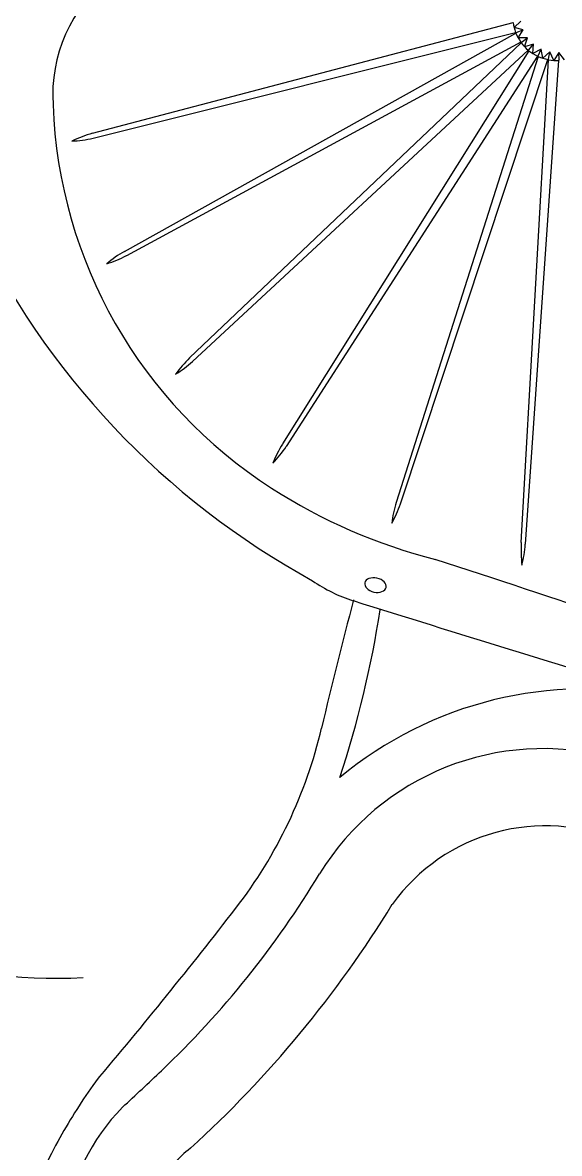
# Model space of a CAD drawing. Extents: x 646 to 726, y 789 to 934.
# Drawn here: x 673.78 to 686.08, y 823.82 to 849.74 of the extents above; entities that cross this region are included whole.
import ezdxf

# ---------------------------------------------------------------- set-up
doc = ezdxf.new("R2010")
doc.units = 0
doc.header["$MEASUREMENT"] = 0
doc.layers.add('1', color=4, linetype='Continuous')
doc.layers.add('1_CYAN', color=4, linetype='Continuous')

# ---------------------------------------------------------------- blocks, each defined once
blk = doc.blocks.new('BOLT')
at = {"layer": '1', "color": 2, "extrusion": (0, 0, -1)}
blk.add_ellipse((35.653, 26.772), major_axis=(-0.244, 0.054), ratio=0.649149, dxfattribs=at)
at = {"layer": '1_CYAN', "color": 3, "linetype": 'Continuous'}
for p, q in [((29.171, 37.127), (38.805, 39.663)), ((38.827, 39.55), (38.987, 39.696)), ((29.183, 37.017), (38.863, 39.439)), ((29.904, 34.42), (38.87, 39.42)), ((39.038, 39.498), (38.827, 39.55)), ((38.863, 39.439), (38.88, 39.435)), ((38.87, 39.42), (38.88, 39.435)), ((38.88, 39.435), (39.038, 39.498)), ((38.92, 39.316), (39.038, 39.498)), ((38.982, 39.218), (29.947, 34.322)), ((38.994, 39.201), (31.397, 31.98)), ((39.137, 39.318), (38.92, 39.316)), ((38.999, 39.218), (38.982, 39.218)), ((38.994, 39.201), (38.999, 39.218)), ((38.999, 39.218), (39.137, 39.318)), ((39.068, 39.112), (39.137, 39.318)), ((39.277, 39.168), (39.068, 39.112)), ((39.169, 39.037), (39.277, 39.168)), ((39.262, 38.952), (39.277, 39.168)), ((39.152, 39.033), (31.463, 31.9)), ((39.168, 39.02), (33.524, 30.006)), ((39.363, 38.896), (33.607, 29.948)), ((39.381, 38.887), (36.129, 28.667)), ((39.169, 39.037), (39.152, 39.033)), ((39.168, 39.02), (39.169, 39.037)), ((39.45, 39.058), (39.262, 38.952)), ((39.378, 38.905), (39.363, 38.896)), ((39.378, 38.905), (39.45, 39.058)), ((39.381, 38.887), (39.378, 38.905)), ((39.489, 38.845), (39.45, 39.058)), ((39.646, 38.995), (39.489, 38.845)), ((39.614, 38.828), (39.646, 38.995)), ((39.736, 38.798), (39.646, 38.995)), ((39.851, 38.982), (39.736, 38.798)), ((39.861, 38.812), (39.851, 38.982)), ((39.987, 38.814), (39.851, 38.982)), ((36.224, 28.634), (39.601, 38.816)), ((38.992, 27.746), (39.621, 38.812)), ((39.087, 27.714), (39.852, 38.797)), ((39.601, 38.816), (39.614, 38.828)), ((39.621, 38.812), (39.614, 38.828)), ((39.852, 38.797), (39.861, 38.812)), ((39.872, 38.799), (39.861, 38.812)), ((35.143, 26.415), (35.143, 26.414))]:
    blk.add_line(p, q, dxfattribs=at)
at = {"layer": '1_CYAN', "color": 2, "linetype": 'Continuous'}
for centre, radius, start, end in [((31.681, 38.009), 3.421, 128.2508, 183.8888), ((39.162, 38.17), 10.902, 182.0639, 237.3049), ((28.294, 28.292), 10.532, 176.2817, 273.625), ((40.17, 39.683), 12.719, 237.167, 255.6843), ((-33.566, -191.764), 230.212, 69.98013, 72.1436), ((40.46, 15.607), 8.788, 77.9278, 129.7567)]:
    blk.add_arc(centre, radius, start, end, dxfattribs=at)
at = {"layer": '1_CYAN', "color": 3, "linetype": 'Continuous'}
for centre, radius, start, end in [((39.799, 39.8), 1.003, 187.8159, 201.0533), ((39.799, 39.8), 1.003, 202.2151, 215.4526), ((39.799, 39.8), 1.003, 216.6121, 229.8497), ((39.799, 39.8), 1.003, 231.0072, 244.2481), ((39.799, 39.8), 1.003, 245.3973, 258.6444), ((39.799, 39.8), 1.003, 259.7869, 273.0384), ((29.822, 34.691), 2.521, 104.9591, 116.4059), ((28.627, 39.247), 2.299, 271.8419, 283.9893), ((43.086, 43.051), 18.453, 205.3638, 241.2567), ((31.139, 32.221), 2.522, 119.3232, 130.5993), ((28.809, 36.43), 2.395, 286.7026, 298.3569), ((33.162, 30.132), 2.555, 133.6972, 144.7749), ((29.788, 33.711), 2.467, 301.426, 312.749), ((35.718, 28.639), 2.585, 148.0939, 159.0044), ((31.483, 31.32), 2.529, 316.0759, 327.1314), ((38.606, 27.886), 2.597, 162.4914, 173.3157), ((33.791, 29.447), 2.566, 330.6183, 341.5346), ((42.097, 27.581), 3.109, 176.9668, 186.518), ((36.392, 27.901), 2.701, 345.5705, 356.0306), ((36.157, 29.655), 3.395, 235.0484, 252.6256), ((141.473, -1.557), 109.946, 165.24882, 166.8282), ((11.473, 29.998), 24.583, 341.906, 351.1262), ((390.241, 1161.309), 1189.15, 252.625576, 252.986434), ((23.945, 25.948), 10.757, 322.2831, 346.8282), ((39.491, 17.025), 5.999, 75.0001, 148.5188), ((39.542, 16.944), 4.31, 66.1545, 144.357), ((15.561, 31.538), 21.988, 313.706, 328.8291), ((14.081, 32.912), 25.753, 312.2986, 328.4995), ((-63.033, 93.213), 120.711, 319.8526, 322.28311), ((-112.13, 167.534), 208.535, 312.91287, 313.24999), ((40.176, 7.539), 13.462, 144.3531, 150.8024), ((33.39, 11.376), 4.923, 135.8478, 171.2294), ((32.912, 11.399), 5.24, 148.9026, 166.6919), ((32.568, 12.292), 1.951, 126.3209, 156.273)]:
    blk.add_arc(centre, radius, start, end, dxfattribs=at)

msp = doc.modelspace()

# ---------------------------------------------------------------- block references
at = {"layer": '1'}
msp.add_blockref('BOLT', (646.214, 810.077), dxfattribs=at)

doc.saveas('drawing.dxf')
